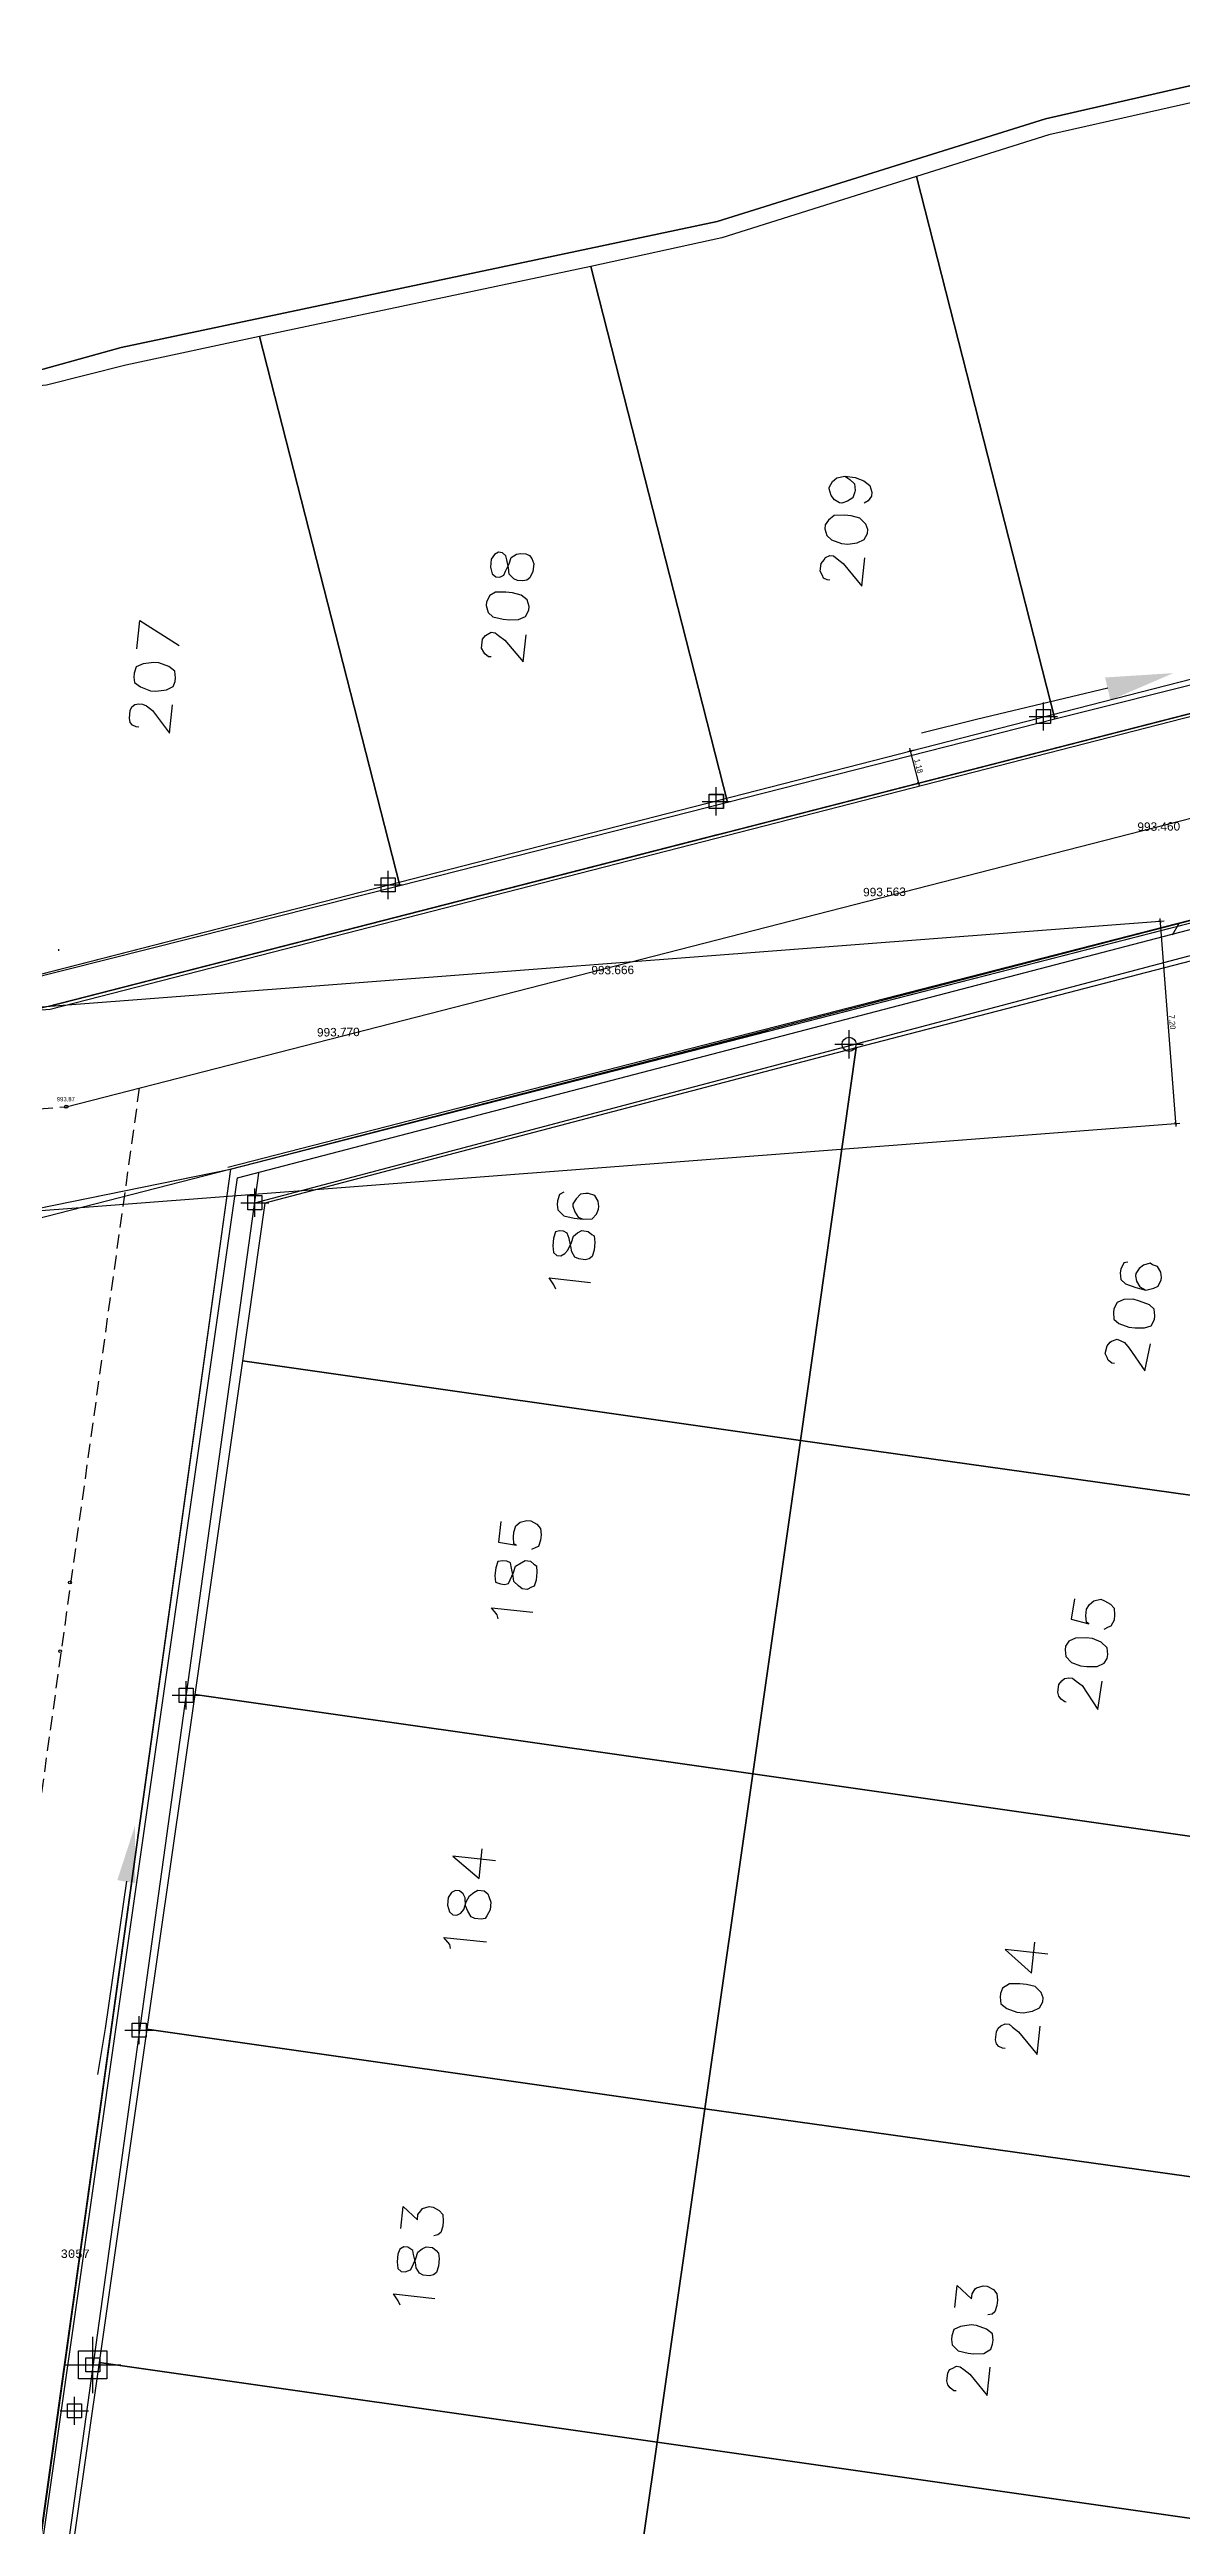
# Model space of a CAD drawing. Header units: metres. Extents: x -977055 to 805873, y -1033982 to 242021.
# Drawn here: x 919.1 to 959.2, y 1070.9 to 1158.7 of the extents above; entities that cross this region are included whole.
import ezdxf
from ezdxf.enums import TextEntityAlignment as Align

# ---------------------------------------------------------------- set-up
doc = ezdxf.new("R2010")
doc.units = ezdxf.units.M
doc.header["$PDMODE"] = 32
doc.header["$PDSIZE"] = 1.5
doc.linetypes.add('DASHED', pattern=[0.75, 0.5, -0.25])
for name, color, linetype in [('C-ANNO-MATC-TEXT', 150, 'Continuous'), ('C-ROAD-PROF-TEXT', 11, 'Continuous'), ('LOTE 243', 6, 'Continuous'), ('PUNTOS V', 4, 'Continuous'), ('V-NODE', 1, 'Continuous')]:
    doc.layers.add(name, color=color, linetype=linetype)
for name, color, linetype, true_color in [('PDF2_area escolar', 7, 'Continuous', 0x989898), ('PDF_Geometry', 7, 'Continuous', 0x797979), ('PDF_Solid Fills', 7, 'Continuous', 0x797979)]:
    doc.layers.add(name, color=color, linetype=linetype, true_color=true_color)
doc.layers.get('PDF2_area escolar').off()
doc.styles.add('CITY2', font='stylu.ttf', dxfattribs={"height": 0.2})
doc.styles.add('MONOTXT4', font='monotxt4.shx')
doc.styles.get("Standard").update_dxf_attribs({"font": 'arial.ttf'})
doc.dimstyles.new('COTAS2', dxfattribs={"dimtxt": 0.02, "dimasz": 0.1, "dimexe": 0.15, "dimexo": 0.08, "dimgap": 0.05, "dimtad": 1, "dimzin": 0, "dimdsep": 46, "dimtxsty": 'CITY2', "dimblk": 'ARCHTICK', "dimcen": 1, "dimdle": 0.1, "dimclrd": 1, "dimclre": 1, "dimclrt": 2, "dimadec": 0, "dimazin": 0, "dimtfac": 1, "dimtofl": 0, "dimtmove": 0, "dimatfit": 3, "dimldrblk": 'ARCHTICK', "dimfxl": 0.18, "dimtolj": 1, "dimtzin": 0, "dimarcsym": 0})

# ---------------------------------------------------------------- blocks, each defined once
blk = doc.blocks.new('*U2419')
at = {"color": 0, "linetype": 'ByBlock', "lineweight": -2, "transparency": 16777216}
for p, q in [((0, -1), (0, 1)), ((-1, 0), (1, 0))]:
    blk.add_line(p, q, dxfattribs=at)
blk.add_lwpolyline([(-0.5, -0.5), (-0.5, 0.5), (0.5, 0.5), (0.5, -0.5)], close=True, dxfattribs=at)
blk = doc.blocks.new('*U2494', base_point=(920.597, 1076.591, 996.43))
at = {"layer": 'V-NODE', "color": 10, "lineweight": -2}
blk.add_blockref('*U2419', (920.597, 1076.591, 996.43), dxfattribs=at)
blk = doc.blocks.new('*U2497')
at = {"color": 0, "linetype": 'ByBlock', "lineweight": -2, "transparency": 16777216}
for p, q in [((-1, 0), (1, 0)), ((0, -1), (0, 1))]:
    blk.add_line(p, q, dxfattribs=at)
blk.add_lwpolyline([(-0.5, -0.5), (-0.5, 0.5), (0.5, 0.5), (0.5, -0.5)], close=True, dxfattribs=at)
blk = doc.blocks.new('*U2731', base_point=(920.597, 1076.591, 996.43))
at = {"layer": 'V-NODE', "color": 130, "lineweight": -2, "xscale": 0.5, "yscale": 0.5, "zscale": 0.5}
blk.add_blockref('*U2497', (920.597, 1076.591, 996.43), dxfattribs=at)
blk = doc.blocks.new('*U2734', base_point=(922.24, 1088.467, 995.972))
at = {"layer": 'V-NODE', "color": 130, "lineweight": -2, "xscale": 0.5, "yscale": 0.5, "zscale": 0.5}
blk.add_blockref('*U2497', (922.24, 1088.467, 995.972), dxfattribs=at)
blk = doc.blocks.new('*U2743', base_point=(923.913, 1100.349, 995.666))
at = {"layer": 'V-NODE', "color": 130, "lineweight": -2, "xscale": 0.5, "yscale": 0.5, "zscale": 0.5}
blk.add_blockref('*U2497', (923.913, 1100.349, 995.666), dxfattribs=at)
blk = doc.blocks.new('*U2746', base_point=(926.345, 1117.829, 995.14))
at = {"layer": 'V-NODE', "color": 130, "lineweight": -2, "xscale": 0.5, "yscale": 0.5, "zscale": 0.5}
blk.add_blockref('*U2497', (926.345, 1117.829, 995.14), dxfattribs=at)
blk = doc.blocks.new('*U2755', base_point=(931.076, 1129.104, 994.854))
at = {"layer": 'V-NODE', "color": 130, "lineweight": -2, "xscale": 0.5, "yscale": 0.5, "zscale": 0.5}
blk.add_blockref('*U2497', (931.076, 1129.104, 994.854), dxfattribs=at)
blk = doc.blocks.new('*U2758', base_point=(942.714, 1132.066, 994.668))
at = {"layer": 'V-NODE', "color": 130, "lineweight": -2, "xscale": 0.5, "yscale": 0.5, "zscale": 0.5}
blk.add_blockref('*U2497', (942.714, 1132.066, 994.668), dxfattribs=at)
blk = doc.blocks.new('*U2761', base_point=(942.708, 1132.07, 994.668))
at = {"layer": 'V-NODE', "color": 130, "lineweight": -2, "xscale": 0.5, "yscale": 0.5, "zscale": 0.5}
blk.add_blockref('*U2497', (942.708, 1132.07, 994.668), dxfattribs=at)
blk = doc.blocks.new('*U2764', base_point=(954.317, 1135.078, 994.668))
at = {"layer": 'V-NODE', "color": 130, "lineweight": -2, "xscale": 0.5, "yscale": 0.5, "zscale": 0.5}
blk.add_blockref('*U2497', (954.317, 1135.078, 994.668), dxfattribs=at)
blk = doc.blocks.new('base')
at = {"layer": 'PDF_Geometry', "lineweight": 25, "extrusion": (-0.000787417, 0.063364, 0.99799), "elevation": 0.026}
for points in [[(-314.355, -197.288), (-299.601, -195.681), (-292.744, -194.188), (-282.663, -192.111), (-274.476, -190.361), (-258.037, -185.154), (-248.029, -180.61), (-240.539, -177.71), (-228.643, -174.042), (-222.733, -172.714), (-217.384, -171.04), (-209.935, -169.248), (-202.16, -164.759), (-196.196, -160.284), (-195.073, -159.817), (-178.095, -157.457), (-154.298, -156.614), (-136.667, -154.611), (-124.436, -153.164), (-118.066, -151.474), (-100.79, -146.646), (-80.955, -140.967), (-73.385, -139.328), (-61.694, -135.822), (-40.504, -131.604), (-37.727, -130.872), (-17.661, -129.441), (1.311, -127.461), (21.092, -124.929), (41.006, -122.83), (47.376, -123.458), (63.592, -123.186), (81.402, -124.312), (85.639, -96.072), (88.705, -66.393), (92.811, -40.781), (97.16, -22.386), (100.596, -1.562), (102.483, 8.32), (109.691, 37.361), (117.528, 76.62), (126.217, 115.638), (131.513, 149.592), (134.682, 173.973), (136.916, 195.591), (139.956, 229.678), (141.558, 250.676), (142.614, 271.37), (143.252, 283.21), (147.066, 312.938), (152.58, 355.631), (153.554, 396.042), (150.869, 418.02), (151.777, 438.639), (150.959, 458.028), (151.777, 438.639), (150.869, 418.02), (153.554, 396.042), (152.58, 355.631), (147.066, 312.938), (143.252, 283.21), (142.614, 271.37), (141.558, 250.676), (139.956, 229.678), (136.916, 195.591), (134.682, 173.973), (131.513, 149.592), (126.217, 115.638), (117.528, 76.62), (109.691, 37.361), (102.483, 8.32), (100.596, -1.562), (97.16, -22.386), (92.811, -40.781), (88.705, -66.393), (85.639, -96.072), (81.402, -124.312), (63.592, -123.186), (47.376, -123.458), (41.006, -122.83), (21.092, -124.929), (1.311, -127.461), (-17.661, -129.441), (-37.727, -130.872), (-40.504, -131.604), (-61.694, -135.822), (-73.385, -139.328), (-80.955, -140.967), (-100.79, -146.646), (-118.066, -151.474), (-124.436, -153.164), (-136.667, -154.611), (-154.298, -156.614), (-178.095, -157.457), (-195.073, -159.817), (-196.196, -160.284), (-202.16, -164.759), (-209.935, -169.248), (-217.384, -171.04), (-222.733, -172.714), (-228.643, -174.042), (-240.539, -177.71), (-248.029, -180.61), (-258.037, -185.154), (-274.476, -190.361), (-282.663, -192.111), (-292.744, -194.188), (-299.601, -195.681), (-314.355, -197.288), (-312.178, -178.446), (-309.146, -157.898), (-306.876, -132.899), (-305.823, -118.002), (-298.643, -78.802), (-291.055, -45.077), (-282.252, -15.116), (-275.645, 10.473), (-270.319, 33.898), (-263.825, 63.164), (-258.15, 86.408), (-284.424, 123.888)], [(-66.114, -126.71), (-66.286, -126.597), (-66.452, -126.438), (-66.471, -126.204), (-66.465, -126.158), (-66.392, -125.935), (-66.193, -125.82), (-65.999, -125.751), (-65.907, -125.762), (-65.735, -125.875), (-65.615, -126.029), (-65.551, -126.268), (-65.557, -126.314), (-65.675, -126.531), (-65.829, -126.652), (-66.114, -126.71), (-66.48, -126.666), (-66.789, -126.536), (-67.001, -126.372), (-67.065, -126.132), (-67.048, -125.995), (-66.935, -125.823), (-66.787, -125.748)], [(-65.531, -123.025), (-65.44, -123.036), (-65.308, -123.098), (-65.273, -123.195), (-65.199, -123.343), (-65.232, -123.617), (-65.34, -123.743), (-65.396, -123.829), (-65.544, -123.904), (-65.682, -123.888), (-65.808, -123.78), (-66.02, -123.615), (-66.663, -122.796), (-66.784, -123.801)], [(-40.929, -120.888), (-41.05, -121.893), (-42.425, -120.986)], [(-53.488, -120.441), (-53.397, -120.452), (-53.271, -120.56), (-53.23, -120.611), (-53.155, -120.76), (-53.194, -121.08), (-53.302, -121.206), (-53.353, -121.246), (-53.501, -121.321), (-53.638, -121.304), (-53.765, -121.196), (-53.977, -121.032), (-54.625, -120.258), (-54.741, -121.218)], [(-75.348, -119.06), (-70.676, -118), (-68.719, -117.54)], [(-40.964, -118.101), (-40.873, -118.112), (-40.741, -118.175), (-40.661, -118.277), (-40.632, -118.42), (-40.665, -118.694), (-40.727, -118.825), (-40.829, -118.906), (-40.972, -118.935), (-41.109, -118.919), (-41.241, -118.856), (-41.453, -118.692), (-42.05, -117.878), (-42.171, -118.883)], [(-73.972, -29.127), (-75.851, -30.477), (-73.972, -29.127), (-35.504, -35.06), (-34.154, -36.938), (-44.268, -102.03), (-86.666, -112.549), (-88.335, -111.003), (-75.851, -30.477)], [(-77.534, -110.264), (-77.766, -110.653)], [(-55.829, -101.379), (-55.68, -101.304), (-55.607, -101.081), (-55.591, -100.944), (-55.614, -100.756), (-55.821, -100.545), (-56.181, -100.456), (-56.501, -100.417), (-56.826, -100.424), (-56.986, -100.59), (-57.053, -100.768), (-57.064, -100.859), (-57.041, -101.048), (-56.926, -101.247), (-56.703, -101.32), (-56.611, -101.331), (-56.423, -101.307), (-56.264, -101.141), (-56.15, -100.969), (-56.139, -100.878), (-56.209, -100.684), (-56.324, -100.485), (-56.501, -100.417)], [(-75.81, -98.647), (-75.667, -98.618), (-75.548, -98.4), (-75.532, -98.263), (-75.55, -98.029), (-75.716, -97.87), (-76.071, -97.735), (-76.431, -97.645), (-76.716, -97.703), (-76.864, -97.778), (-76.983, -97.996), (-76.994, -98.087), (-76.971, -98.275), (-76.856, -98.475), (-76.678, -98.542), (-76.592, -98.599), (-76.353, -98.535), (-76.199, -98.415), (-76.086, -98.243), (-76.075, -98.151), (-76.098, -97.963), (-76.214, -97.764), (-76.431, -97.645)], [(-55.507, -97.94), (-55.432, -98.088), (-55.277, -98.339), (-56.739, -98.162)], [(-75.283, -95.047), (-75.192, -95.058), (-75.066, -95.166), (-75.031, -95.263), (-74.956, -95.411), (-75.035, -95.68), (-75.143, -95.806), (-75.194, -95.846), (-75.388, -95.916), (-75.52, -95.853), (-75.651, -95.791), (-75.812, -95.586), (-76.364, -94.778), (-76.571, -95.727)], [(-53.448, -89.702), (-53.36, -88.971), (-53.994, -88.848), (-53.908, -88.905), (-53.89, -89.139), (-53.912, -89.322), (-53.985, -89.545), (-54.139, -89.665), (-54.379, -89.729), (-54.516, -89.713), (-54.733, -89.594), (-54.854, -89.44), (-54.872, -89.206), (-54.85, -89.023), (-54.777, -88.8), (-54.68, -88.765), (-54.532, -88.691)], [(-53.309, -86.241), (-53.28, -86.384), (-53.079, -86.64), (-54.542, -86.464)], [(-73.767, -86.698), (-73.634, -85.972), (-74.263, -85.803), (-74.177, -85.86), (-74.158, -86.094), (-74.186, -86.323), (-74.299, -86.494), (-74.453, -86.615), (-74.693, -86.679), (-74.824, -86.617), (-75.042, -86.498), (-75.162, -86.344), (-75.181, -86.11), (-75.158, -85.927), (-75.04, -85.71), (-74.943, -85.675), (-74.794, -85.6)], [(-73.418, -83.03), (-73.373, -83.036), (-73.246, -83.143), (-73.166, -83.246), (-73.137, -83.389), (-73.17, -83.663), (-73.278, -83.789), (-73.38, -83.869), (-73.523, -83.898), (-73.66, -83.882), (-73.786, -83.774), (-73.998, -83.609), (-74.544, -82.755), (-74.711, -83.755)], [(-53.108, -77.64), (-51.599, -77.822), (-52.522, -77.015), (-52.649, -78.067)], [(-40.011, -77.085), (-39.194, -71.851), (-38.905, -70.216)], [(-51.483, -74.544), (-51.453, -74.686), (-51.252, -74.942), (-52.761, -74.761)], [(-72.664, -74.079), (-71.156, -74.26), (-72.074, -73.408), (-72.206, -74.505)], [(-71.103, -70.742), (-71.012, -70.753), (-70.88, -70.816), (-70.8, -70.918), (-70.771, -71.061), (-70.804, -71.335), (-70.866, -71.467), (-70.968, -71.547), (-71.116, -71.622), (-71.254, -71.605), (-71.38, -71.497), (-71.592, -71.333), (-72.235, -70.513), (-72.356, -71.519)], [(-49.591, -64.616), (-49.685, -65.393), (-50.184, -64.916), (-50.206, -65.099), (-50.313, -65.225), (-50.37, -65.311), (-50.61, -65.375), (-50.747, -65.358), (-50.964, -65.239), (-51.085, -65.086), (-51.103, -64.852), (-51.081, -64.669), (-51.008, -64.446), (-50.905, -64.365), (-50.763, -64.336)], [(-49.54, -61.887), (-49.465, -62.035), (-49.31, -62.285), (-50.773, -62.109)], [(-69.208, -61.557), (-69.302, -62.334), (-69.801, -61.857), (-69.823, -62.04), (-69.936, -62.212), (-69.988, -62.252), (-70.227, -62.316), (-70.364, -62.299), (-70.582, -62.18), (-70.702, -62.027), (-70.721, -61.793), (-70.698, -61.61), (-70.625, -61.387), (-70.523, -61.306), (-70.38, -61.277)], [(-69.222, -58.588), (-69.13, -58.599), (-69.004, -58.707), (-68.924, -58.809), (-68.894, -58.952), (-68.927, -59.226), (-68.99, -59.358), (-69.087, -59.393), (-69.235, -59.468), (-69.372, -59.451), (-69.498, -59.343), (-69.71, -59.178), (-70.313, -58.41), (-70.434, -59.416)]]:
    blk.add_lwpolyline(points, dxfattribs=at)
for points in [[(-68.785, -137.332), (-73.457, -117.989), (-85.105, -120.759), (-80.45, -140.239), (-73.501, -138.758)], [(-68.785, -137.332), (-61.856, -135.246), (-57.195, -134.277), (-61.803, -115.173), (-73.457, -117.989)], [(-45.414, -131.94), (-50.149, -112.358), (-61.803, -115.173), (-57.195, -134.277)], [(-33.631, -129.975), (-36.733, -109.151), (-50.149, -112.358), (-45.414, -131.94), (-40.661, -130.983), (-37.843, -130.302)], [(-65.38, -124.851), (-65.444, -124.612), (-65.61, -124.453), (-65.965, -124.317), (-66.194, -124.29), (-66.525, -124.342), (-66.77, -124.452), (-66.889, -124.67), (-66.905, -124.807), (-66.836, -125), (-66.629, -125.211), (-66.315, -125.295), (-66.086, -125.323), (-65.715, -125.321), (-65.51, -125.16), (-65.397, -124.988)], [(-53.502, -123.639), (-53.566, -123.4), (-53.692, -123.292), (-53.83, -123.275), (-53.978, -123.35), (-54.04, -123.482), (-54.164, -123.745), (-54.238, -123.968), (-54.437, -124.083), (-54.58, -124.112), (-54.762, -124.09), (-54.894, -124.028), (-54.974, -123.925), (-55.044, -123.732), (-55.011, -123.457), (-54.892, -123.24), (-54.789, -123.159), (-54.647, -123.13), (-54.464, -123.152), (-54.332, -123.215), (-54.166, -123.374), (-54.148, -123.608), (-54.089, -123.893), (-54.06, -124.036), (-53.934, -124.144), (-53.797, -124.16), (-53.649, -124.085), (-53.535, -123.913)], [(-53.337, -122.268), (-53.401, -122.028), (-53.567, -121.869), (-53.928, -121.779), (-54.156, -121.752), (-54.482, -121.759), (-54.727, -121.869), (-54.846, -122.086), (-54.862, -122.223), (-54.798, -122.463), (-54.586, -122.628), (-54.272, -122.712), (-54.043, -122.739), (-53.672, -122.738), (-53.473, -122.623), (-53.354, -122.405)], [(-40.808, -119.882), (-40.832, -119.694), (-41.044, -119.529), (-41.398, -119.394), (-41.581, -119.372), (-41.958, -119.419), (-42.203, -119.529), (-42.27, -119.706), (-42.287, -119.843), (-42.269, -120.077), (-42.057, -120.242), (-41.702, -120.377), (-41.519, -120.399), (-41.143, -120.352), (-40.898, -120.242), (-40.824, -120.019)], [(-83.88, -89.421), (-87.172, -110.587), (-86.335, -111.337), (-66.262, -106.382), (-64.12, -92.451)], [(-45.226, -101.126), (-44.365, -95.526), (-64.12, -92.451), (-66.262, -106.382)], [(-55.414, -99.481), (-55.433, -99.247), (-55.559, -99.139), (-55.696, -99.123), (-55.844, -99.198), (-55.952, -99.324), (-56.076, -99.587), (-56.15, -99.81), (-56.303, -99.931), (-56.451, -100.006), (-56.68, -99.978), (-56.806, -99.87), (-56.892, -99.813), (-56.91, -99.579), (-56.877, -99.305), (-56.804, -99.082), (-56.701, -99.002), (-56.559, -98.973), (-56.33, -99), (-56.199, -99.062), (-56.084, -99.262), (-56.06, -99.45), (-56.002, -99.735), (-55.932, -99.929), (-55.801, -99.991), (-55.663, -100.008), (-55.521, -99.979), (-55.448, -99.756)], [(-75.27, -96.857), (-75.288, -96.623), (-75.454, -96.464), (-75.809, -96.329), (-76.037, -96.301), (-76.363, -96.308), (-76.602, -96.372), (-76.721, -96.59), (-76.738, -96.727), (-76.72, -96.961), (-76.553, -97.12), (-76.199, -97.256), (-75.976, -97.329), (-75.65, -97.322), (-75.405, -97.212), (-75.286, -96.994)], [(-62.277, -80.616), (-64.12, -92.451), (-44.365, -95.526), (-42.522, -83.692)], [(-82.031, -77.541), (-83.88, -89.421), (-64.12, -92.451), (-62.277, -80.616)], [(-53.217, -87.782), (-53.235, -87.548), (-53.412, -87.481), (-53.549, -87.464), (-53.692, -87.493), (-53.754, -87.625), (-53.879, -87.888), (-53.952, -88.111), (-54.151, -88.226), (-54.299, -88.301), (-54.482, -88.279), (-54.608, -88.171), (-54.694, -88.115), (-54.712, -87.88), (-54.679, -87.606), (-54.606, -87.383), (-54.509, -87.349), (-54.361, -87.274), (-54.178, -87.296), (-54.052, -87.404), (-53.886, -87.563), (-53.862, -87.751), (-53.804, -88.036), (-53.78, -88.225), (-53.648, -88.287), (-53.511, -88.303), (-53.323, -88.28), (-53.25, -88.057)], [(-73.41, -84.886), (-73.428, -84.652), (-73.635, -84.441), (-73.944, -84.311), (-74.172, -84.284), (-74.543, -84.286), (-74.788, -84.395), (-74.902, -84.567), (-74.918, -84.704), (-74.9, -84.938), (-74.694, -85.149), (-74.385, -85.279), (-74.156, -85.306), (-73.785, -85.304), (-73.54, -85.195), (-73.427, -85.023)], [(-60.428, -68.736), (-62.277, -80.616), (-42.522, -83.692), (-40.674, -71.812)], [(-80.188, -65.706), (-82.031, -77.541), (-62.277, -80.616), (-60.428, -68.736)], [(-51.39, -76.085), (-51.454, -75.846), (-51.58, -75.738), (-51.717, -75.721), (-51.865, -75.796), (-51.973, -75.922), (-52.052, -76.191), (-52.171, -76.408), (-52.325, -76.529), (-52.473, -76.604), (-52.701, -76.576), (-52.827, -76.468), (-52.862, -76.372), (-52.931, -76.178), (-52.898, -75.903), (-52.779, -75.686), (-52.723, -75.6), (-52.58, -75.571), (-52.352, -75.598), (-52.22, -75.661), (-52.105, -75.86), (-52.035, -76.054), (-52.023, -76.334), (-51.948, -76.482), (-51.822, -76.59), (-51.685, -76.606), (-51.537, -76.531), (-51.423, -76.359)], [(-70.952, -72.569), (-70.971, -72.335), (-71.183, -72.17), (-71.537, -72.035), (-71.766, -72.007), (-72.097, -72.06), (-72.342, -72.17), (-72.461, -72.387), (-72.477, -72.524), (-72.408, -72.718), (-72.201, -72.929), (-71.887, -73.013), (-71.658, -73.04), (-71.287, -73.039), (-71.037, -72.884), (-70.969, -72.706)], [(-58.585, -56.902), (-60.428, -68.736), (-40.674, -71.812), (-38.83, -59.977)], [(-78.339, -53.826), (-80.188, -65.706), (-60.428, -68.736), (-58.585, -56.902)], [(-49.448, -63.428), (-49.466, -63.194), (-49.592, -63.086), (-49.729, -63.07), (-49.923, -63.139), (-49.985, -63.271), (-50.11, -63.534), (-50.183, -63.757), (-50.337, -63.877), (-50.485, -63.952), (-50.713, -63.925), (-50.839, -63.817), (-50.92, -63.714), (-50.943, -63.526), (-50.91, -63.252), (-50.837, -63.029), (-50.735, -62.948), (-50.592, -62.919), (-50.364, -62.947), (-50.232, -63.009), (-50.117, -63.208), (-50.093, -63.397), (-50.035, -63.682), (-50.006, -63.825), (-49.834, -63.938), (-49.697, -63.955), (-49.549, -63.88), (-49.481, -63.702)], [(-69.071, -60.415), (-69.094, -60.226), (-69.301, -60.016), (-69.661, -59.926), (-69.844, -59.904), (-70.215, -59.906), (-70.466, -60.061), (-70.533, -60.239), (-70.55, -60.376), (-70.532, -60.61), (-70.32, -60.774), (-69.965, -60.91), (-69.782, -60.932), (-69.405, -60.884), (-69.16, -60.775), (-69.087, -60.552)], [(-56.736, -45.022), (-58.585, -56.902), (-38.83, -59.977), (-36.982, -48.097)], [(-76.542, -41.986), (-78.339, -53.826), (-58.585, -56.902), (-56.736, -45.022)]]:
    blk.add_lwpolyline(points, close=True, dxfattribs=at)
blk = doc.blocks.new('*U3053')
at = {"color": 0, "linetype": 'ByBlock', "lineweight": -2, "transparency": 16777216}
for p, q in [((-1, 0), (1, 0)), ((0, -1), (0, 1))]:
    blk.add_line(p, q, dxfattribs=at)
blk.add_circle((0, 0), 0.5, dxfattribs=at)
blk = doc.blocks.new('*U3206', base_point=(947.423, 1123.448, 995.001))
at = {"layer": 'V-NODE', "color": 90, "lineweight": -2, "xscale": 0.5, "yscale": 0.5, "zscale": 0.5}
blk.add_blockref('*U3053', (947.423, 1123.448, 995.001), dxfattribs=at)
blk = doc.blocks.new('*U4082')
at = {"color": 0, "linetype": 'ByBlock', "lineweight": -2, "transparency": 16777216}
for p, q in [((-1, 0), (1, 0)), ((0, -1), (0, 1))]:
    blk.add_line(p, q, dxfattribs=at)
blk.add_lwpolyline([(-0.5, -0.5), (-0.5, 0.5), (0.5, 0.5), (0.5, -0.5)], close=True, dxfattribs=at)
blk = doc.blocks.new('_ArchTick')
at = {"color": 0, "linetype": 'ByBlock', "const_width": 0.15}
blk.add_lwpolyline([(-0.5, -0.5), (0.5, 0.5)], dxfattribs=at)
blk = doc.blocks.new('*D4728')
at = {"color": 1, "linetype": 'Continuous', "lineweight": -2, "transparency": 16777216}
for p, q in [((949.524, 1133.838), (949.741, 1133.894)), ((949.818, 1132.696), (950.034, 1132.751))]:
    blk.add_line(p, q, dxfattribs=at)
at = {"color": 1, "lineweight": -2, "transparency": 16777216}
blk.add_line((949.57, 1133.954), (949.914, 1132.617), dxfattribs=at)
at = {"layer": 'Defpoints', "color": 0, "transparency": 16777216}
for p in [(949.447, 1133.819, 994.772), (949.74, 1132.676, 994.772), (949.889, 1132.714)]:
    blk.add_point(p, dxfattribs=at)
at = {"color": 1, "lineweight": -2, "transparency": 16777216, "xscale": 0.1, "yscale": 0.1, "zscale": 0.1}
for p, rotation in [((949.595, 1133.857), 104.4012118177136), ((949.889, 1132.714), 284.4012118177137)]:
    blk.add_blockref('_ArchTick', p, dxfattribs=dict(at, rotation=rotation))
at = {"color": 2, "transparency": 16777216, "insert": (949.891, 1133.323), "char_height": 0.2, "attachment_point": 5, "rotation": 284.40121, "style": 'CITY2'}
blk.add_mtext('\\A1;1.18', dxfattribs=at)
blk = doc.blocks.new('*D5482')
at = {"color": 1, "linetype": 'Continuous', "lineweight": -2, "transparency": 16777216}
for p, q in [((942.856, 1130.908), (966.72, 1137.036)), ((944.647, 1123.934), (968.511, 1130.062))]:
    blk.add_line(p, q, dxfattribs=at)
at = {"color": 1, "lineweight": -2, "transparency": 16777216}
blk.add_line((966.55, 1137.095), (968.39, 1129.928), dxfattribs=at)
at = {"layer": 'Defpoints', "color": 0, "transparency": 16777216}
for p in [(942.779, 1130.888, 994.772), (968.365, 1130.025), (944.569, 1123.914, 994.772)]:
    blk.add_point(p, dxfattribs=at)
at = {"color": 1, "lineweight": -2, "transparency": 16777216, "xscale": 0.1, "yscale": 0.1, "zscale": 0.1}
for p, rotation in [((966.575, 1136.998), 104.4012118177133), ((968.365, 1130.025), 284.4012118177133)]:
    blk.add_blockref('_ArchTick', p, dxfattribs=dict(at, rotation=rotation))
at = {"color": 2, "transparency": 16777216, "insert": (967.623, 1133.551), "char_height": 0.2, "attachment_point": 5, "rotation": 284.40121, "style": 'CITY2'}
blk.add_mtext('\\A1;7.20', dxfattribs=at)
blk = doc.blocks.new('*D5483')
at = {"color": 1, "linetype": 'Continuous', "lineweight": -2, "transparency": 16777216}
for p, q in [((942.779, 1130.888), (854.672, 1108.264)), ((944.569, 1123.914), (856.463, 1101.29))]:
    blk.add_line(p, q, dxfattribs=at)
at = {"color": 1, "lineweight": -2, "transparency": 16777216}
blk.add_line((854.793, 1108.398), (856.633, 1101.231), dxfattribs=at)
at = {"layer": 'Defpoints', "color": 0, "transparency": 16777216}
for p in [(942.856, 1130.908), (944.647, 1123.934), (856.608, 1101.328)]:
    blk.add_point(p, dxfattribs=at)
at = {"color": 1, "lineweight": -2, "transparency": 16777216, "xscale": 0.1, "yscale": 0.1, "zscale": 0.1}
for p, rotation in [((854.818, 1108.302), 104.4012118177137), ((856.608, 1101.328), 284.4012118177137)]:
    blk.add_blockref('_ArchTick', p, dxfattribs=dict(at, rotation=rotation))
at = {"color": 2, "transparency": 16777216, "insert": (855.866, 1104.854), "char_height": 0.2, "attachment_point": 5, "rotation": 284.40121, "style": 'CITY2'}
blk.add_mtext('\\A1;7.20', dxfattribs=at)
blk = doc.blocks.new('*D5485')
at = {"color": 1, "linetype": 'Continuous', "lineweight": -2, "transparency": 16777216}
for p, q in [((894.877, 1122.947), (958.604, 1127.826)), ((895.427, 1115.768), (959.153, 1120.647))]:
    blk.add_line(p, q, dxfattribs=at)
at = {"color": 1, "lineweight": -2, "transparency": 16777216}
blk.add_line((958.447, 1127.914), (959.011, 1120.535), dxfattribs=at)
at = {"layer": 'Defpoints', "color": 0, "transparency": 16777216}
for p in [(894.798, 1122.941, 995.067), (959.004, 1120.635), (895.347, 1115.762, 995.067)]:
    blk.add_point(p, dxfattribs=at)
at = {"color": 1, "lineweight": -2, "transparency": 16777216, "xscale": 0.1, "yscale": 0.1, "zscale": 0.1}
for p, rotation in [((958.454, 1127.814), 94.37753879972956), ((959.004, 1120.635), 274.3775387997296)]:
    blk.add_blockref('_ArchTick', p, dxfattribs=dict(at, rotation=rotation))
at = {"color": 2, "transparency": 16777216, "insert": (958.886, 1124.237), "char_height": 0.2, "attachment_point": 5, "rotation": 274.37754, "style": 'CITY2'}
blk.add_mtext('\\A1;7.20', dxfattribs=at)

msp = doc.modelspace()

# ---------------------------------------------------------------- linework, layer by layer
at = {"color": 1, "elevation": 378.46258}
for points in [[(965.79461, 1136.7981), (918.50823, 1124.65596), (868.24532, 1120.90855)], [(868.24532, 1120.90855), (874.73821, 1114.18452), (918.0012, 1117.49637), (925.48046, 1119.0127), (967.68711, 1129.95372)], [(917.94306, 1117.48458), (925.48046, 1119.0127), (885.10304, 828.76218), (877.00719, 822.82532), (918.0012, 1117.49637)]]:
    msp.add_lwpolyline(points, dxfattribs=at)
at = {"color": 1}
for centre, radius in [((919.65585, 1121.23357, 995.067), 0.05582), ((919.788, 1104.353, 995.204), 0.05), ((919.438, 1101.918), 0.05)]:
    msp.add_circle(centre, radius, dxfattribs=at)
at = {"layer": 'LOTE 243', "color": 2, "elevation": 994.772}
for points in [[(919.06471, 1124.79885), (965.79461, 1136.7981)], [(919.08108, 1124.69981), (965.81948, 1136.70124)], [(919.65427, 1121.23345), (966.68997, 1133.31122)], [(925.39062, 1119.09288), (967.68711, 1129.95372)], [(925.48046, 1119.0127), (967.66015, 1129.84355)]]:
    msp.add_lwpolyline(points, dxfattribs=at)
at = {"layer": 'LOTE 243', "elevation": 994.859}
msp.add_lwpolyline([(918.14061, 1125.77992), (927.772, 1128.25495)], dxfattribs=at)
at = {"layer": 'LOTE 243'}
msp.add_lwpolyline([(919.39594, 1126.76006), (919.39594, 1126.82386)], dxfattribs=at)
at = {"layer": 'LOTE 243', "color": 1}
for points, elevation in [([(867.23475, 1120.7309), (919.08108, 1124.69981)], 995.067), ([(925.48046, 1119.0127), (916.45174, 1053.92069), (914.10911, 1037.19105)], 995.204), ([(926.47097, 1118.87531), (917.44216, 1053.78265), (915.09944, 1037.05237)], 995.204)]:
    msp.add_lwpolyline(points, dxfattribs=dict(at, elevation=elevation))
at = {"layer": 'LOTE 243', "color": 1, "linetype": 'DASHED'}
for points, elevation in [([(922.24635, 1121.89904), (912.60412, 1052.38399)], 995.204), ([(871.56819, 1117.55239), (919.65585, 1121.23357)], 995.067)]:
    msp.add_lwpolyline(points, dxfattribs=dict(at, elevation=elevation))
at = {"layer": 'PDF_Solid Fills', "transparency": 33554559, "extrusion": (-0.000787417, 0.063364, 0.99799)}
for points in [[(-970.55143, -1059.40177, 1060.76006), (-972.97778, -1059.52678, 1060.76006), (-970.73206, -1058.5917, 1060.76006)], [(-934.98728, -1017.08371, 1060.76006), (-935.63544, -1018.99957, 1060.76006), (-935.62168, -1016.96091, 1060.76006)]]:
    msp.add_solid(points, dxfattribs=at)
at = {"layer": 'PUNTOS V', "color": 1}
for points, elevation in [([(917.8698, 1125.7103), (965.945, 1138.055)], 994.772), ([(926.345, 1117.829), (967.445, 1128.693)], 995.14)]:
    msp.add_lwpolyline(points, dxfattribs=dict(at, elevation=elevation))

# ---------------------------------------------------------------- block references
at = {"layer": 'C-ANNO-MATC-TEXT', "lineweight": -2, "xscale": 0.5, "yscale": 0.5, "zscale": 0.5}
msp.add_blockref('*U4082', (919.946, 1074.962, 995.52), dxfattribs=at)
at = {"layer": 'PDF2_area escolar'}
msp.add_blockref('base', (882.736, 1016.336, 999.038), dxfattribs=at)
at = {"layer": 'V-NODE'}
for name, p in [('*U2764', (954.317, 1135.078, 994.668)), ('*U2761', (942.708, 1132.07, 994.668)), ('*U2758', (942.714, 1132.066, 994.668)), ('*U2755', (931.076, 1129.104, 994.854)), ('*U3206', (947.423, 1123.448, 995.001)), ('*U2746', (926.345, 1117.829, 995.14)), ('*U2743', (923.913, 1100.349, 995.666)), ('*U2734', (922.24, 1088.467, 995.972)), ('*U2494', (920.597, 1076.591, 996.43)), ('*U2731', (920.597, 1076.591, 996.43))]:
    msp.add_blockref(name, p, dxfattribs=at)

# ---------------------------------------------------------------- texts
at = {"layer": 'C-ROAD-PROF-TEXT', "color": 11, "linetype": 'Continuous', "lineweight": -3, "attachment_point": 8, "rotation": 0.5711077}
for s, insert, char_height in [('{\\C2;993.460}', (958.40989, 1131.02244, 995.067), 0.3), ('{\\C2;993.563}', (948.68148, 1128.70136, 995.067), 0.3), ('{\\C2;993.666}', (939.04184, 1125.92969, 995.067), 0.3), ('{\\C2;993.770}', (929.30992, 1123.72716, 995.067), 0.3), ('{\\C2;993,87}', (919.64314, 1121.39962, 995.067), 0.15)]:
    msp.add_mtext(s, dxfattribs=dict(at, insert=insert, char_height=char_height))
at = {"layer": 'LOTE 243', "color": 1, "linetype": 'DASHED', "style": 'MONOTXT4'}
msp.add_text('3057', height=0.3, dxfattribs=at).set_placement((919.4562, 1080.68316, 1004.05956), align=Align.TOP_LEFT)

# ---------------------------------------------------------------- dimensions: what is measured, and where the dimension line sits
at = {"color": 1}
for p1, p2, distance, picture, middle in [((942.77876, 1130.88812, 994.772), (944.56947, 1123.91436, 994.772), 24.56775, '*D5482', (967.62284, 1133.55076)), ((949.44661, 1133.81856, 994.772), (949.74009, 1132.67564, 994.772), 0.15354, '*D4728', (949.89069, 1133.32345)), ((942.85624, 1130.90801), (944.64696, 1123.93425), -90.89483, '*D5483', (855.86582, 1104.85392)), ((894.79752, 1122.94116, 995.067), (895.34708, 1115.76216, 995.067), 63.84297, '*D5485', (958.88647, 1124.23673))]:
    dim = msp.add_aligned_dim(p1=p1, p2=p2, distance=distance, dimstyle='COTAS2', dxfattribs=at)
    dim.commit()
    dim.dimension.update_dxf_attribs({"geometry": picture, "text_midpoint": middle})

doc.saveas('drawing.dxf')
